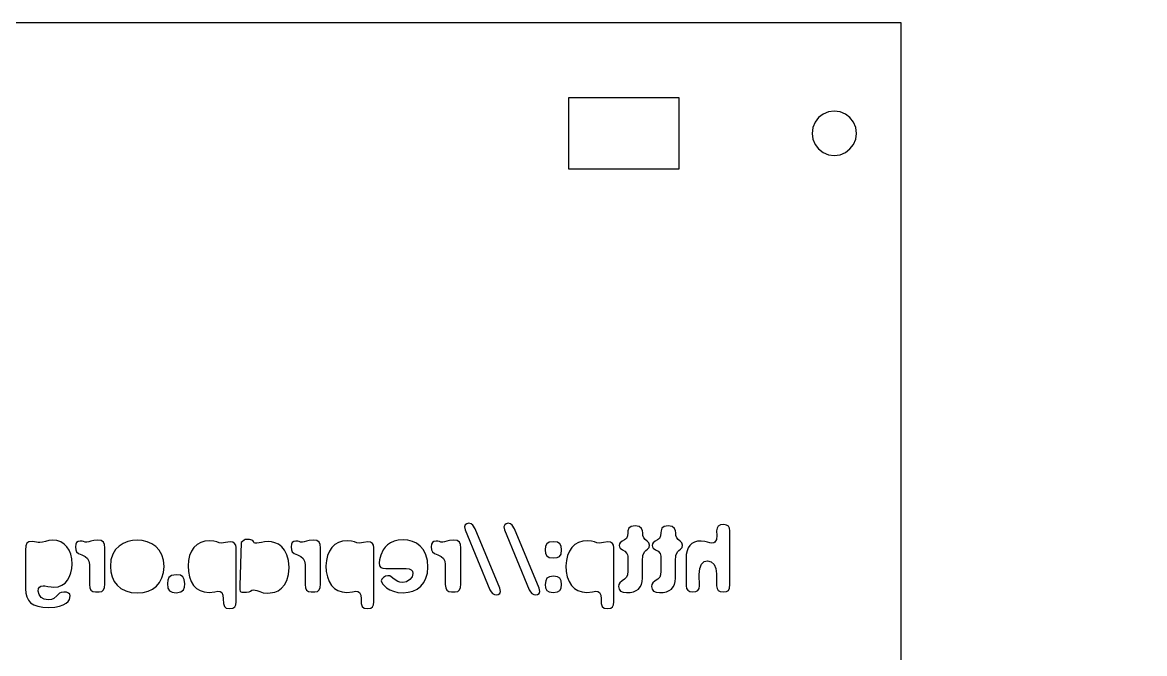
# Model space of a CAD drawing. Header units: metres. Extents: x -273 to -75, y -1504 to -1164.
# Drawn here: x -176.2 to -74.9, y -1220.5 to -1163.6 of the extents above; entities that cross this region are included whole.
import ezdxf

# ---------------------------------------------------------------- set-up
doc = ezdxf.new("R2010")
doc.units = ezdxf.units.M

msp = doc.modelspace()

# ---------------------------------------------------------------- linework, layer by layer
at = {"layer": 'GROUP0'}
for p, q in [((-136.2, -1208.91, 0), (-136.27, -1209.09, 0)), ((-136.27, -1209.09, 0), (-136.22, -1209.36, 0)), ((-136.06, -1208.81, 0), (-136.2, -1208.91, 0)), ((-135.89, -1208.77, 0), (-136.06, -1208.81, 0)), ((-135.68, -1208.81, 0), (-135.89, -1208.77, 0)), ((-135.52, -1208.93, 0), (-135.68, -1208.81, 0)), ((-135.31, -1209.28, 0), (-135.52, -1208.93, 0)), ((-132.64, -1208.91, 0), (-132.71, -1209.09, 0)), ((-132.71, -1209.09, 0), (-132.66, -1209.36, 0)), ((-132.5, -1208.81, 0), (-132.64, -1208.91, 0)), ((-132.33, -1208.77, 0), (-132.5, -1208.81, 0)), ((-132.12, -1208.81, 0), (-132.33, -1208.77, 0)), ((-131.96, -1208.93, 0), (-132.12, -1208.81, 0)), ((-131.75, -1209.28, 0), (-131.96, -1208.93, 0)), ((-121.24, -1209.05, 0), (-121.44, -1209.22, 0)), ((-120.87, -1208.99, 0), (-121.24, -1209.05, 0)), ((-120.5, -1209.06, 0), (-120.87, -1208.99, 0)), ((-120.29, -1209.23, 0), (-120.5, -1209.06, 0)), ((-118.26, -1209.05, 0), (-118.46, -1209.22, 0)), ((-117.89, -1208.99, 0), (-118.26, -1209.05, 0)), ((-117.52, -1209.06, 0), (-117.89, -1208.99, 0)), ((-117.31, -1209.23, 0), (-117.52, -1209.06, 0)), ((-113.37, -1209.03, 0), (-113.48, -1209.2, 0)), ((-113.17, -1208.92, 0), (-113.37, -1209.03, 0)), ((-112.88, -1208.89, 0), (-113.17, -1208.92, 0)), ((-112.64, -1208.93, 0), (-112.88, -1208.89, 0)), ((-112.46, -1209.03, 0), (-112.64, -1208.93, 0)), ((-112.35, -1209.21, 0), (-112.46, -1209.03, 0)), ((-136.22, -1209.36, 0), (-133.99, -1214.76, 0)), ((-133.09, -1214.63, 0), (-135.31, -1209.28, 0)), ((-132.66, -1209.36, 0), (-130.43, -1214.76, 0)), ((-129.53, -1214.63, 0), (-131.75, -1209.28, 0)), ((-121.66, -1210.13, 0), (-121.83, -1210.26, 0)), ((-121.57, -1209.9, 0), (-121.66, -1210.13, 0)), ((-121.54, -1209.64, 0), (-121.57, -1209.9, 0)), ((-121.52, -1209.44, 0), (-121.54, -1209.64, 0)), ((-121.44, -1209.22, 0), (-121.52, -1209.44, 0)), ((-120.2, -1209.44, 0), (-120.29, -1209.23, 0)), ((-120.19, -1209.62, 0), (-120.2, -1209.44, 0)), ((-120.18, -1209.86, 0), (-120.19, -1209.62, 0)), ((-120.1, -1210.09, 0), (-120.18, -1209.86, 0)), ((-119.98, -1210.23, 0), (-120.1, -1210.09, 0)), ((-118.68, -1210.13, 0), (-118.85, -1210.26, 0)), ((-118.59, -1209.9, 0), (-118.68, -1210.13, 0)), ((-118.56, -1209.64, 0), (-118.59, -1209.9, 0)), ((-118.54, -1209.44, 0), (-118.56, -1209.64, 0)), ((-118.46, -1209.22, 0), (-118.54, -1209.44, 0)), ((-117.22, -1209.44, 0), (-117.31, -1209.23, 0)), ((-117.21, -1209.62, 0), (-117.22, -1209.44, 0)), ((-117.2, -1209.86, 0), (-117.21, -1209.62, 0)), ((-117.12, -1210.09, 0), (-117.2, -1209.86, 0)), ((-117, -1210.23, 0), (-117.12, -1210.09, 0)), ((-113.51, -1209.86, 0), (-113.54, -1210.22, 0)), ((-113.48, -1209.2, 0), (-113.52, -1209.45, 0)), ((-113.52, -1209.45, 0), (-113.51, -1209.86, 0)), ((-112.32, -1209.45, 0), (-112.35, -1209.21, 0)), ((-112.32, -1214.29, 0), (-112.32, -1209.45, 0)), ((-175.85, -1210.81, 0), (-175.88, -1211.2, 0)), ((-175.76, -1210.57, 0), (-175.85, -1210.81, 0)), ((-175.59, -1210.45, 0), (-175.76, -1210.57, 0)), ((-175.3, -1210.41, 0), (-175.59, -1210.45, 0)), ((-175.07, -1210.43, 0), (-175.3, -1210.41, 0)), ((-174.91, -1210.46, 0), (-175.07, -1210.43, 0)), ((-174.76, -1210.49, 0), (-174.91, -1210.46, 0)), ((-174.59, -1210.5, 0), (-174.76, -1210.49, 0)), ((-174.37, -1210.47, 0), (-174.59, -1210.5, 0)), ((-174.1, -1210.4, 0), (-174.37, -1210.47, 0)), ((-173.79, -1210.32, 0), (-174.1, -1210.4, 0)), ((-173.47, -1210.29, 0), (-173.79, -1210.32, 0)), ((-173.06, -1210.33, 0), (-173.47, -1210.29, 0)), ((-172.71, -1210.45, 0), (-173.06, -1210.33, 0)), ((-172.4, -1210.64, 0), (-172.71, -1210.45, 0)), ((-172.15, -1210.89, 0), (-172.4, -1210.64, 0)), ((-171.96, -1211.2, 0), (-172.15, -1210.89, 0)), ((-171.36, -1210.65, 0), (-171.39, -1210.88, 0)), ((-171.39, -1210.88, 0), (-171.36, -1211.15, 0)), ((-171.28, -1210.5, 0), (-171.36, -1210.65, 0)), ((-171.14, -1210.4, 0), (-171.28, -1210.5, 0)), ((-170.95, -1210.37, 0), (-171.14, -1210.4, 0)), ((-170.78, -1210.39, 0), (-170.95, -1210.37, 0)), ((-170.65, -1210.42, 0), (-170.78, -1210.39, 0)), ((-170.52, -1210.46, 0), (-170.65, -1210.42, 0)), ((-170.35, -1210.47, 0), (-170.52, -1210.46, 0)), ((-170.19, -1210.44, 0), (-170.35, -1210.47, 0)), ((-170, -1210.38, 0), (-170.19, -1210.44, 0)), ((-169.74, -1210.31, 0), (-170, -1210.38, 0)), ((-169.38, -1210.28, 0), (-169.74, -1210.31, 0)), ((-169.05, -1210.32, 0), (-169.38, -1210.28, 0)), ((-168.85, -1210.46, 0), (-169.05, -1210.32, 0)), ((-168.75, -1210.67, 0), (-168.85, -1210.46, 0)), ((-168.72, -1210.97, 0), (-168.75, -1210.67, 0)), ((-168.72, -1214.26, 0), (-168.72, -1210.97, 0)), ((-167.76, -1211.14, 0), (-168.01, -1211.55, 0)), ((-167.44, -1210.82, 0), (-167.76, -1211.14, 0)), ((-167.07, -1210.58, 0), (-167.44, -1210.82, 0)), ((-166.66, -1210.42, 0), (-167.07, -1210.58, 0)), ((-166.23, -1210.33, 0), (-166.66, -1210.42, 0)), ((-165.8, -1210.3, 0), (-166.23, -1210.33, 0)), ((-165.35, -1210.33, 0), (-165.8, -1210.3, 0)), ((-164.91, -1210.44, 0), (-165.35, -1210.33, 0)), ((-164.5, -1210.62, 0), (-164.91, -1210.44, 0)), ((-164.14, -1210.87, 0), (-164.5, -1210.62, 0)), ((-163.83, -1211.2, 0), (-164.14, -1210.87, 0)), ((-160.69, -1210.95, 0), (-160.91, -1211.28, 0)), ((-160.41, -1210.69, 0), (-160.69, -1210.95, 0)), ((-160.08, -1210.5, 0), (-160.41, -1210.69, 0)), ((-159.71, -1210.38, 0), (-160.08, -1210.5, 0)), ((-159.3, -1210.34, 0), (-159.71, -1210.38, 0)), ((-158.9, -1210.38, 0), (-159.3, -1210.34, 0)), ((-158.64, -1210.45, 0), (-158.9, -1210.38, 0)), ((-158.42, -1210.52, 0), (-158.64, -1210.45, 0)), ((-158.19, -1210.55, 0), (-158.42, -1210.52, 0)), ((-157.84, -1210.5, 0), (-158.19, -1210.55, 0)), ((-157.43, -1210.45, 0), (-157.84, -1210.5, 0)), ((-157.19, -1210.48, 0), (-157.43, -1210.45, 0)), ((-157.02, -1210.58, 0), (-157.19, -1210.48, 0)), ((-156.92, -1210.73, 0), (-157.02, -1210.58, 0)), ((-156.89, -1210.96, 0), (-156.92, -1210.73, 0)), ((-156.89, -1215.85, 0), (-156.89, -1210.96, 0)), ((-156.44, -1210.5, 0), (-156.54, -1214.41, 0)), ((-156.31, -1210.4, 0), (-156.44, -1210.5, 0)), ((-156.16, -1210.29, 0), (-156.31, -1210.4, 0)), ((-156.06, -1210.23, 0), (-156.16, -1210.29, 0)), ((-155.69, -1210.23, 0), (-156.06, -1210.23, 0)), ((-155.55, -1210.26, 0), (-155.69, -1210.23, 0)), ((-155.39, -1210.33, 0), (-155.55, -1210.26, 0)), ((-155.32, -1210.4, 0), (-155.39, -1210.33, 0)), ((-155.25, -1210.53, 0), (-155.32, -1210.4, 0)), ((-155.17, -1210.55, 0), (-155.25, -1210.53, 0)), ((-155.01, -1210.56, 0), (-155.17, -1210.55, 0)), ((-154.79, -1210.54, 0), (-155.01, -1210.56, 0)), ((-154.58, -1210.49, 0), (-154.79, -1210.54, 0)), ((-154.33, -1210.44, 0), (-154.58, -1210.49, 0)), ((-153.99, -1210.42, 0), (-154.33, -1210.44, 0)), ((-153.7, -1210.44, 0), (-153.99, -1210.42, 0)), ((-153.38, -1210.52, 0), (-153.7, -1210.44, 0)), ((-153.06, -1210.66, 0), (-153.38, -1210.52, 0)), ((-152.77, -1210.89, 0), (-153.06, -1210.66, 0)), ((-152.51, -1211.2, 0), (-152.77, -1210.89, 0)), ((-151.9, -1210.65, 0), (-151.93, -1210.88, 0)), ((-151.93, -1210.88, 0), (-151.9, -1211.15, 0)), ((-151.82, -1210.5, 0), (-151.9, -1210.65, 0)), ((-151.68, -1210.4, 0), (-151.82, -1210.5, 0)), ((-151.49, -1210.37, 0), (-151.68, -1210.4, 0)), ((-151.32, -1210.39, 0), (-151.49, -1210.37, 0)), ((-151.19, -1210.42, 0), (-151.32, -1210.39, 0)), ((-151.06, -1210.46, 0), (-151.19, -1210.42, 0)), ((-150.89, -1210.47, 0), (-151.06, -1210.46, 0)), ((-150.73, -1210.44, 0), (-150.89, -1210.47, 0)), ((-150.54, -1210.38, 0), (-150.73, -1210.44, 0)), ((-150.28, -1210.31, 0), (-150.54, -1210.38, 0)), ((-149.92, -1210.28, 0), (-150.28, -1210.31, 0)), ((-149.59, -1210.32, 0), (-149.92, -1210.28, 0)), ((-149.39, -1210.46, 0), (-149.59, -1210.32, 0)), ((-149.29, -1210.67, 0), (-149.39, -1210.46, 0)), ((-149.26, -1210.97, 0), (-149.29, -1210.67, 0)), ((-149.26, -1214.26, 0), (-149.26, -1210.97, 0)), ((-148.25, -1210.95, 0), (-148.47, -1211.28, 0)), ((-147.97, -1210.69, 0), (-148.25, -1210.95, 0)), ((-147.65, -1210.5, 0), (-147.97, -1210.69, 0)), ((-147.27, -1210.38, 0), (-147.65, -1210.5, 0)), ((-146.86, -1210.34, 0), (-147.27, -1210.38, 0)), ((-146.47, -1210.38, 0), (-146.86, -1210.34, 0)), ((-146.2, -1210.45, 0), (-146.47, -1210.38, 0)), ((-145.98, -1210.52, 0), (-146.2, -1210.45, 0)), ((-145.75, -1210.55, 0), (-145.98, -1210.52, 0)), ((-145.4, -1210.5, 0), (-145.75, -1210.55, 0)), ((-144.99, -1210.45, 0), (-145.4, -1210.5, 0)), ((-144.76, -1210.48, 0), (-144.99, -1210.45, 0)), ((-144.59, -1210.58, 0), (-144.76, -1210.48, 0)), ((-144.48, -1210.73, 0), (-144.59, -1210.58, 0)), ((-144.45, -1210.96, 0), (-144.48, -1210.73, 0)), ((-144.45, -1215.85, 0), (-144.45, -1210.96, 0)), ((-143.44, -1210.93, 0), (-143.61, -1211.17, 0)), ((-143.22, -1210.72, 0), (-143.44, -1210.93, 0)), ((-142.95, -1210.53, 0), (-143.22, -1210.72, 0)), ((-142.63, -1210.39, 0), (-142.95, -1210.53, 0)), ((-142.26, -1210.29, 0), (-142.63, -1210.39, 0)), ((-141.81, -1210.26, 0), (-142.26, -1210.29, 0)), ((-141.38, -1210.29, 0), (-141.81, -1210.26, 0)), ((-140.98, -1210.4, 0), (-141.38, -1210.29, 0)), ((-140.6, -1210.57, 0), (-140.98, -1210.4, 0)), ((-140.26, -1210.83, 0), (-140.6, -1210.57, 0)), ((-139.98, -1211.17, 0), (-140.26, -1210.83, 0)), ((-139.25, -1210.65, 0), (-139.27, -1210.88, 0)), ((-139.27, -1210.88, 0), (-139.24, -1211.15, 0)), ((-139.16, -1210.5, 0), (-139.25, -1210.65, 0)), ((-139.03, -1210.4, 0), (-139.16, -1210.5, 0)), ((-138.83, -1210.37, 0), (-139.03, -1210.4, 0)), ((-138.67, -1210.39, 0), (-138.83, -1210.37, 0)), ((-138.53, -1210.42, 0), (-138.67, -1210.39, 0)), ((-138.4, -1210.46, 0), (-138.53, -1210.42, 0)), ((-138.24, -1210.47, 0), (-138.4, -1210.46, 0)), ((-138.07, -1210.44, 0), (-138.24, -1210.47, 0)), ((-137.88, -1210.38, 0), (-138.07, -1210.44, 0)), ((-137.62, -1210.31, 0), (-137.88, -1210.38, 0)), ((-137.27, -1210.28, 0), (-137.62, -1210.31, 0)), ((-136.94, -1210.32, 0), (-137.27, -1210.28, 0)), ((-136.73, -1210.46, 0), (-136.94, -1210.32, 0)), ((-136.63, -1210.67, 0), (-136.73, -1210.46, 0)), ((-136.6, -1210.97, 0), (-136.63, -1210.67, 0)), ((-136.6, -1214.26, 0), (-136.6, -1210.97, 0)), ((-128.95, -1210.84, 0), (-128.98, -1211.17, 0)), ((-128.84, -1210.61, 0), (-128.95, -1210.84, 0)), ((-128.63, -1210.47, 0), (-128.84, -1210.61, 0)), ((-128.26, -1210.43, 0), (-128.63, -1210.47, 0)), ((-127.89, -1210.47, 0), (-128.26, -1210.43, 0)), ((-127.67, -1210.61, 0), (-127.89, -1210.47, 0)), ((-127.56, -1210.84, 0), (-127.67, -1210.61, 0)), ((-127.52, -1211.17, 0), (-127.56, -1210.84, 0)), ((-126.59, -1210.95, 0), (-126.81, -1211.28, 0)), ((-126.32, -1210.69, 0), (-126.59, -1210.95, 0)), ((-125.99, -1210.5, 0), (-126.32, -1210.69, 0)), ((-125.61, -1210.38, 0), (-125.99, -1210.5, 0)), ((-125.2, -1210.34, 0), (-125.61, -1210.38, 0)), ((-124.81, -1210.38, 0), (-125.2, -1210.34, 0)), ((-124.54, -1210.45, 0), (-124.81, -1210.38, 0)), ((-124.32, -1210.52, 0), (-124.54, -1210.45, 0)), ((-124.09, -1210.55, 0), (-124.32, -1210.52, 0)), ((-123.74, -1210.5, 0), (-124.09, -1210.55, 0)), ((-123.33, -1210.45, 0), (-123.74, -1210.5, 0)), ((-123.1, -1210.48, 0), (-123.33, -1210.45, 0)), ((-122.93, -1210.58, 0), (-123.1, -1210.48, 0)), ((-122.82, -1210.73, 0), (-122.93, -1210.58, 0)), ((-122.79, -1210.96, 0), (-122.82, -1210.73, 0)), ((-122.79, -1215.85, 0), (-122.79, -1210.96, 0)), ((-122.29, -1210.62, 0), (-122.31, -1210.76, 0)), ((-122.31, -1210.76, 0), (-122.29, -1210.9, 0)), ((-122.23, -1210.52, 0), (-122.29, -1210.62, 0)), ((-122.29, -1210.9, 0), (-122.23, -1211.01, 0)), ((-122.04, -1210.37, 0), (-122.23, -1210.52, 0)), ((-122.23, -1211.01, 0), (-122.02, -1211.15, 0)), ((-121.83, -1210.26, 0), (-122.04, -1210.37, 0)), ((-119.8, -1210.38, 0), (-119.98, -1210.23, 0)), ((-119.9, -1211.22, 0), (-119.75, -1211.09, 0)), ((-119.64, -1210.54, 0), (-119.8, -1210.38, 0)), ((-119.75, -1211.09, 0), (-119.62, -1210.94, 0)), ((-119.57, -1210.75, 0), (-119.64, -1210.54, 0)), ((-119.62, -1210.94, 0), (-119.57, -1210.75, 0)), ((-119.31, -1210.62, 0), (-119.33, -1210.76, 0)), ((-119.33, -1210.76, 0), (-119.31, -1210.9, 0)), ((-119.25, -1210.52, 0), (-119.31, -1210.62, 0)), ((-119.31, -1210.9, 0), (-119.25, -1211.01, 0)), ((-119.06, -1210.37, 0), (-119.25, -1210.52, 0)), ((-119.25, -1211.01, 0), (-119.04, -1211.15, 0)), ((-118.85, -1210.26, 0), (-119.06, -1210.37, 0)), ((-116.82, -1210.38, 0), (-117, -1210.23, 0)), ((-116.92, -1211.22, 0), (-116.77, -1211.09, 0)), ((-116.66, -1210.54, 0), (-116.82, -1210.38, 0)), ((-116.77, -1211.09, 0), (-116.64, -1210.94, 0)), ((-116.59, -1210.75, 0), (-116.66, -1210.54, 0)), ((-116.64, -1210.94, 0), (-116.59, -1210.75, 0)), ((-116.09, -1210.99, 0), (-116.19, -1211.26, 0)), ((-115.94, -1210.76, 0), (-116.09, -1210.99, 0)), ((-115.75, -1210.59, 0), (-115.94, -1210.76, 0)), ((-115.52, -1210.47, 0), (-115.75, -1210.59, 0)), ((-115.24, -1210.39, 0), (-115.52, -1210.47, 0)), ((-114.92, -1210.37, 0), (-115.24, -1210.39, 0)), ((-114.58, -1210.4, 0), (-114.92, -1210.37, 0)), ((-114.33, -1210.46, 0), (-114.58, -1210.4, 0)), ((-114.14, -1210.53, 0), (-114.33, -1210.46, 0)), ((-113.94, -1210.56, 0), (-114.14, -1210.53, 0)), ((-113.78, -1210.54, 0), (-113.94, -1210.56, 0)), ((-113.67, -1210.47, 0), (-113.78, -1210.54, 0)), ((-113.54, -1210.22, 0), (-113.67, -1210.47, 0)), ((-175.88, -1211.2, 0), (-175.88, -1214.69, 0)), ((-171.81, -1211.56, 0), (-171.96, -1211.2, 0)), ((-171.72, -1211.98, 0), (-171.81, -1211.56, 0)), ((-171.69, -1212.44, 0), (-171.72, -1211.98, 0)), ((-171.36, -1211.15, 0), (-171.28, -1211.35, 0)), ((-171.28, -1211.35, 0), (-171.1, -1211.5, 0)), ((-171.1, -1211.5, 0), (-170.81, -1211.62, 0)), ((-170.81, -1211.62, 0), (-170.51, -1211.75, 0)), ((-170.51, -1211.75, 0), (-170.3, -1211.95, 0)), ((-170.3, -1211.95, 0), (-170.17, -1212.19, 0)), ((-168.18, -1212.05, 0), (-168.23, -1212.65, 0)), ((-168.01, -1211.55, 0), (-168.18, -1212.05, 0)), ((-163.6, -1211.61, 0), (-163.83, -1211.2, 0)), ((-163.44, -1212.1, 0), (-163.6, -1211.61, 0)), ((-163.39, -1212.67, 0), (-163.44, -1212.1, 0)), ((-161.18, -1212.11, 0), (-161.21, -1212.59, 0)), ((-161.08, -1211.67, 0), (-161.18, -1212.11, 0)), ((-160.91, -1211.28, 0), (-161.08, -1211.67, 0)), ((-152.3, -1211.6, 0), (-152.51, -1211.2, 0)), ((-152.16, -1212.12, 0), (-152.3, -1211.6, 0)), ((-152.11, -1212.76, 0), (-152.16, -1212.12, 0)), ((-151.9, -1211.15, 0), (-151.82, -1211.35, 0)), ((-151.82, -1211.35, 0), (-151.64, -1211.5, 0)), ((-151.64, -1211.5, 0), (-151.35, -1211.62, 0)), ((-151.35, -1211.62, 0), (-151.05, -1211.75, 0)), ((-151.05, -1211.75, 0), (-150.84, -1211.95, 0)), ((-150.84, -1211.95, 0), (-150.71, -1212.19, 0)), ((-148.74, -1212.11, 0), (-148.78, -1212.59, 0)), ((-148.64, -1211.67, 0), (-148.74, -1212.11, 0)), ((-148.47, -1211.28, 0), (-148.64, -1211.67, 0)), ((-143.94, -1212.06, 0), (-143.97, -1212.34, 0)), ((-143.83, -1211.64, 0), (-143.94, -1212.06, 0)), ((-143.61, -1211.17, 0), (-143.83, -1211.64, 0)), ((-139.76, -1211.6, 0), (-139.98, -1211.17, 0)), ((-139.62, -1212.12, 0), (-139.76, -1211.6, 0)), ((-139.57, -1212.74, 0), (-139.62, -1212.12, 0)), ((-139.24, -1211.15, 0), (-139.16, -1211.35, 0)), ((-139.16, -1211.35, 0), (-138.99, -1211.5, 0)), ((-138.99, -1211.5, 0), (-138.69, -1211.62, 0)), ((-138.69, -1211.62, 0), (-138.39, -1211.75, 0)), ((-138.39, -1211.75, 0), (-138.18, -1211.95, 0)), ((-138.18, -1211.95, 0), (-138.05, -1212.19, 0)), ((-128.98, -1211.17, 0), (-128.95, -1211.48, 0)), ((-128.95, -1211.48, 0), (-128.84, -1211.71, 0)), ((-128.84, -1211.71, 0), (-128.63, -1211.84, 0)), ((-128.63, -1211.84, 0), (-128.26, -1211.89, 0)), ((-128.26, -1211.89, 0), (-127.92, -1211.85, 0)), ((-127.92, -1211.85, 0), (-127.69, -1211.75, 0)), ((-127.69, -1211.75, 0), (-127.56, -1211.54, 0)), ((-127.56, -1211.54, 0), (-127.52, -1211.17, 0)), ((-127.08, -1212.11, 0), (-127.12, -1212.59, 0)), ((-126.98, -1211.67, 0), (-127.08, -1212.11, 0)), ((-126.81, -1211.28, 0), (-126.98, -1211.67, 0)), ((-122.02, -1211.15, 0), (-121.79, -1211.28, 0)), ((-121.79, -1211.28, 0), (-121.61, -1211.48, 0)), ((-121.61, -1211.48, 0), (-121.56, -1211.62, 0)), ((-121.56, -1211.62, 0), (-121.54, -1211.74, 0)), ((-121.54, -1211.74, 0), (-121.54, -1211.89, 0)), ((-121.54, -1211.89, 0), (-121.54, -1212.08, 0)), ((-121.54, -1212.08, 0), (-121.54, -1213.1, 0)), ((-120.2, -1212.14, 0), (-120.17, -1211.67, 0)), ((-120.2, -1213.72, 0), (-120.2, -1212.14, 0)), ((-120.17, -1211.67, 0), (-120.03, -1211.34, 0)), ((-120.03, -1211.34, 0), (-119.9, -1211.22, 0)), ((-119.04, -1211.15, 0), (-118.81, -1211.28, 0)), ((-118.81, -1211.28, 0), (-118.63, -1211.48, 0)), ((-118.63, -1211.48, 0), (-118.58, -1211.62, 0)), ((-118.58, -1211.62, 0), (-118.56, -1211.74, 0)), ((-118.56, -1211.74, 0), (-118.56, -1211.89, 0)), ((-118.56, -1211.89, 0), (-118.56, -1212.08, 0)), ((-118.56, -1212.08, 0), (-118.56, -1213.1, 0)), ((-117.22, -1212.14, 0), (-117.19, -1211.67, 0)), ((-117.22, -1213.72, 0), (-117.22, -1212.14, 0)), ((-117.19, -1211.67, 0), (-117.05, -1211.34, 0)), ((-117.05, -1211.34, 0), (-116.92, -1211.22, 0)), ((-116.26, -1211.58, 0), (-116.28, -1211.95, 0)), ((-116.28, -1211.95, 0), (-116.28, -1214.4, 0)), ((-116.19, -1211.26, 0), (-116.26, -1211.58, 0)), ((-114.64, -1212.22, 0), (-114.34, -1212.14, 0)), ((-114.34, -1212.14, 0), (-114.01, -1212.23, 0)), ((-171.79, -1213.23, 0), (-171.72, -1212.84, 0)), ((-171.72, -1212.84, 0), (-171.69, -1212.44, 0)), ((-170.17, -1212.19, 0), (-170.12, -1212.48, 0)), ((-170.12, -1212.48, 0), (-170.12, -1214.29, 0)), ((-168.23, -1212.65, 0), (-168.19, -1213.15, 0)), ((-168.19, -1213.15, 0), (-168.08, -1213.6, 0)), ((-163.44, -1213.22, 0), (-163.39, -1212.67, 0)), ((-161.21, -1212.59, 0), (-161.18, -1213.13, 0)), ((-161.18, -1213.13, 0), (-161.09, -1213.61, 0)), ((-152.16, -1213.4, 0), (-152.11, -1212.76, 0)), ((-150.71, -1212.19, 0), (-150.66, -1212.48, 0)), ((-150.66, -1212.48, 0), (-150.66, -1214.29, 0)), ((-148.78, -1212.59, 0), (-148.75, -1213.13, 0)), ((-148.75, -1213.13, 0), (-148.65, -1213.61, 0)), ((-143.97, -1212.34, 0), (-143.94, -1212.59, 0)), ((-143.94, -1212.59, 0), (-143.83, -1212.75, 0)), ((-143.83, -1212.75, 0), (-143.65, -1212.82, 0)), ((-143.65, -1212.82, 0), (-143.37, -1212.85, 0)), ((-143.37, -1212.85, 0), (-142.97, -1212.85, 0)), ((-142.97, -1212.85, 0), (-141.54, -1212.85, 0)), ((-141.54, -1212.85, 0), (-141.27, -1212.88, 0)), ((-141.27, -1212.88, 0), (-141.08, -1212.96, 0)), ((-141.08, -1212.96, 0), (-140.97, -1213.1, 0)), ((-140.97, -1213.1, 0), (-140.93, -1213.3, 0)), ((-139.62, -1213.27, 0), (-139.57, -1212.74, 0)), ((-138.05, -1212.19, 0), (-138.01, -1212.48, 0)), ((-138.01, -1212.48, 0), (-138.01, -1214.29, 0)), ((-127.12, -1212.59, 0), (-127.09, -1213.13, 0)), ((-127.09, -1213.13, 0), (-127, -1213.61, 0)), ((-121.54, -1213.1, 0), (-121.57, -1213.43, 0)), ((-118.56, -1213.1, 0), (-118.59, -1213.43, 0)), ((-115.1, -1213.38, 0), (-115.05, -1212.84, 0)), ((-115.05, -1212.84, 0), (-114.88, -1212.46, 0)), ((-114.88, -1212.46, 0), (-114.64, -1212.22, 0)), ((-114.01, -1212.23, 0), (-113.75, -1212.47, 0)), ((-113.75, -1212.47, 0), (-113.59, -1212.85, 0)), ((-113.59, -1212.85, 0), (-113.53, -1213.32, 0)), ((-172.6, -1214.36, 0), (-172.32, -1214.16, 0)), ((-172.32, -1214.16, 0), (-172.09, -1213.9, 0)), ((-172.09, -1213.9, 0), (-171.91, -1213.58, 0)), ((-171.91, -1213.58, 0), (-171.79, -1213.23, 0)), ((-168.08, -1213.6, 0), (-167.89, -1214.01, 0)), ((-167.89, -1214.01, 0), (-167.62, -1214.36, 0)), ((-164.08, -1214.44, 0), (-163.8, -1214.1, 0)), ((-163.8, -1214.1, 0), (-163.58, -1213.7, 0)), ((-163.58, -1213.7, 0), (-163.44, -1213.22, 0)), ((-163.06, -1213.9, 0), (-163.08, -1214.2, 0)), ((-162.96, -1213.65, 0), (-163.06, -1213.9, 0)), ((-162.72, -1213.47, 0), (-162.96, -1213.65, 0)), ((-162.29, -1213.41, 0), (-162.72, -1213.47, 0)), ((-161.91, -1213.46, 0), (-162.29, -1213.41, 0)), ((-161.68, -1213.6, 0), (-161.91, -1213.46, 0)), ((-161.56, -1213.85, 0), (-161.68, -1213.6, 0)), ((-161.52, -1214.24, 0), (-161.56, -1213.85, 0)), ((-161.09, -1213.61, 0), (-160.94, -1214.02, 0)), ((-160.94, -1214.02, 0), (-160.73, -1214.37, 0)), ((-152.52, -1214.32, 0), (-152.3, -1213.92, 0)), ((-152.3, -1213.92, 0), (-152.16, -1213.4, 0)), ((-148.65, -1213.61, 0), (-148.5, -1214.02, 0)), ((-148.5, -1214.02, 0), (-148.29, -1214.37, 0)), ((-143.72, -1213.8, 0), (-143.78, -1213.95, 0)), ((-143.78, -1213.95, 0), (-143.66, -1214.24, 0)), ((-143.58, -1213.65, 0), (-143.72, -1213.8, 0)), ((-143.39, -1213.54, 0), (-143.58, -1213.65, 0)), ((-143.18, -1213.5, 0), (-143.39, -1213.54, 0)), ((-143.02, -1213.52, 0), (-143.18, -1213.5, 0)), ((-142.88, -1213.59, 0), (-143.02, -1213.52, 0)), ((-142.62, -1213.81, 0), (-142.88, -1213.59, 0)), ((-142.3, -1214.02, 0), (-142.62, -1213.81, 0)), ((-142.1, -1214.09, 0), (-142.3, -1214.02, 0)), ((-141.84, -1214.11, 0), (-142.1, -1214.09, 0)), ((-141.5, -1214.04, 0), (-141.84, -1214.11, 0)), ((-141.21, -1213.85, 0), (-141.5, -1214.04, 0)), ((-141.01, -1213.59, 0), (-141.21, -1213.85, 0)), ((-140.93, -1213.3, 0), (-141.01, -1213.59, 0)), ((-140.22, -1214.45, 0), (-139.95, -1214.12, 0)), ((-139.95, -1214.12, 0), (-139.75, -1213.73, 0)), ((-139.75, -1213.73, 0), (-139.62, -1213.27, 0)), ((-128.94, -1213.96, 0), (-128.98, -1214.28, 0)), ((-128.83, -1213.73, 0), (-128.94, -1213.96, 0)), ((-128.61, -1213.59, 0), (-128.83, -1213.73, 0)), ((-128.24, -1213.54, 0), (-128.61, -1213.59, 0)), ((-127.88, -1213.59, 0), (-128.24, -1213.54, 0)), ((-127.66, -1213.73, 0), (-127.88, -1213.59, 0)), ((-127.55, -1213.96, 0), (-127.66, -1213.73, 0)), ((-127.52, -1214.28, 0), (-127.55, -1213.96, 0)), ((-127, -1213.61, 0), (-126.84, -1214.02, 0)), ((-126.84, -1214.02, 0), (-126.63, -1214.37, 0)), ((-122.27, -1214.15, 0), (-122.34, -1214.28, 0)), ((-122.06, -1213.96, 0), (-122.27, -1214.15, 0)), ((-121.82, -1213.81, 0), (-122.06, -1213.96, 0)), ((-121.65, -1213.63, 0), (-121.82, -1213.81, 0)), ((-121.57, -1213.43, 0), (-121.65, -1213.63, 0)), ((-120.3, -1214.29, 0), (-120.23, -1214.02, 0)), ((-120.23, -1214.02, 0), (-120.2, -1213.72, 0)), ((-119.29, -1214.15, 0), (-119.36, -1214.28, 0)), ((-119.08, -1213.96, 0), (-119.29, -1214.15, 0)), ((-118.84, -1213.81, 0), (-119.08, -1213.96, 0)), ((-118.66, -1213.63, 0), (-118.84, -1213.81, 0)), ((-118.59, -1213.43, 0), (-118.66, -1213.63, 0)), ((-117.31, -1214.29, 0), (-117.25, -1214.02, 0)), ((-117.25, -1214.02, 0), (-117.22, -1213.72, 0)), ((-115.08, -1214.4, 0), (-115.1, -1213.38, 0)), ((-113.53, -1213.32, 0), (-113.52, -1214.4, 0)), ((-175.88, -1214.69, 0), (-175.85, -1215.08, 0)), ((-175.85, -1215.08, 0), (-175.77, -1215.41, 0)), ((-174.74, -1214.88, 0), (-174.71, -1214.66, 0)), ((-174.67, -1215.19, 0), (-174.74, -1214.88, 0)), ((-174.71, -1214.66, 0), (-174.64, -1214.52, 0)), ((-174.49, -1215.45, 0), (-174.67, -1215.19, 0)), ((-174.64, -1214.52, 0), (-174.51, -1214.43, 0)), ((-174.51, -1214.43, 0), (-174.31, -1214.41, 0)), ((-174.31, -1214.41, 0), (-174.15, -1214.42, 0)), ((-174.15, -1214.42, 0), (-173.89, -1214.47, 0)), ((-173.89, -1214.47, 0), (-173.59, -1214.51, 0)), ((-173.59, -1214.51, 0), (-173.33, -1214.53, 0)), ((-173.33, -1214.53, 0), (-172.93, -1214.49, 0)), ((-172.83, -1215.08, 0), (-173.07, -1215.32, 0)), ((-172.93, -1214.49, 0), (-172.6, -1214.36, 0)), ((-172.67, -1215, 0), (-172.83, -1215.08, 0)), ((-172.43, -1214.97, 0), (-172.67, -1215, 0)), ((-172.18, -1214.99, 0), (-172.43, -1214.97, 0)), ((-172, -1215.06, 0), (-172.18, -1214.99, 0)), ((-171.89, -1215.17, 0), (-172, -1215.06, 0)), ((-171.85, -1215.32, 0), (-171.89, -1215.17, 0)), ((-170.12, -1214.29, 0), (-170.09, -1214.58, 0)), ((-170.09, -1214.58, 0), (-169.99, -1214.79, 0)), ((-169.99, -1214.79, 0), (-169.82, -1214.92, 0)), ((-169.82, -1214.92, 0), (-169.58, -1214.96, 0)), ((-169.58, -1214.96, 0), (-169.23, -1214.96, 0)), ((-169.23, -1214.96, 0), (-169, -1214.92, 0)), ((-169, -1214.92, 0), (-168.84, -1214.78, 0)), ((-168.84, -1214.78, 0), (-168.75, -1214.56, 0)), ((-168.75, -1214.56, 0), (-168.72, -1214.26, 0)), ((-167.62, -1214.36, 0), (-167.28, -1214.64, 0)), ((-167.28, -1214.64, 0), (-166.85, -1214.86, 0)), ((-166.85, -1214.86, 0), (-166.35, -1215, 0)), ((-166.35, -1215, 0), (-165.77, -1215.05, 0)), ((-165.77, -1215.05, 0), (-165.28, -1215.01, 0)), ((-165.28, -1215.01, 0), (-164.83, -1214.89, 0)), ((-164.83, -1214.89, 0), (-164.43, -1214.7, 0)), ((-164.43, -1214.7, 0), (-164.08, -1214.44, 0)), ((-163.08, -1214.2, 0), (-163.04, -1214.61, 0)), ((-163.04, -1214.61, 0), (-162.89, -1214.86, 0)), ((-162.89, -1214.86, 0), (-162.65, -1214.99, 0)), ((-162.65, -1214.99, 0), (-162.31, -1215.03, 0)), ((-162.31, -1215.03, 0), (-161.88, -1214.96, 0)), ((-161.88, -1214.96, 0), (-161.64, -1214.78, 0)), ((-161.64, -1214.78, 0), (-161.54, -1214.53, 0)), ((-161.54, -1214.53, 0), (-161.52, -1214.24, 0)), ((-160.73, -1214.37, 0), (-160.46, -1214.65, 0)), ((-160.46, -1214.65, 0), (-160.14, -1214.84, 0)), ((-160.14, -1214.84, 0), (-159.76, -1214.96, 0)), ((-159.76, -1214.96, 0), (-159.33, -1215, 0)), ((-159.33, -1215, 0), (-158.82, -1214.94, 0)), ((-158.82, -1214.94, 0), (-158.52, -1214.88, 0)), ((-158.52, -1214.88, 0), (-158.33, -1214.92, 0)), ((-158.33, -1214.92, 0), (-158.18, -1215.02, 0)), ((-158.18, -1215.02, 0), (-158.08, -1215.24, 0)), ((-156.54, -1214.41, 0), (-156.55, -1214.75, 0)), ((-156.55, -1214.75, 0), (-156.53, -1214.92, 0)), ((-156.53, -1214.92, 0), (-156.36, -1214.97, 0)), ((-156.36, -1214.97, 0), (-155.96, -1214.98, 0)), ((-155.96, -1214.98, 0), (-155.71, -1214.95, 0)), ((-155.71, -1214.95, 0), (-155.58, -1214.88, 0)), ((-155.58, -1214.88, 0), (-155.48, -1214.8, 0)), ((-155.48, -1214.8, 0), (-155.32, -1214.77, 0)), ((-155.32, -1214.77, 0), (-155.02, -1214.82, 0)), ((-155.02, -1214.82, 0), (-154.74, -1214.93, 0)), ((-154.74, -1214.93, 0), (-154.43, -1215.04, 0)), ((-154.43, -1215.04, 0), (-154.01, -1215.08, 0)), ((-154.01, -1215.08, 0), (-153.4, -1214.99, 0)), ((-153.4, -1214.99, 0), (-153.08, -1214.85, 0)), ((-153.08, -1214.85, 0), (-152.78, -1214.63, 0)), ((-152.78, -1214.63, 0), (-152.52, -1214.32, 0)), ((-150.66, -1214.29, 0), (-150.63, -1214.58, 0)), ((-150.63, -1214.58, 0), (-150.53, -1214.79, 0)), ((-150.53, -1214.79, 0), (-150.36, -1214.92, 0)), ((-150.36, -1214.92, 0), (-150.12, -1214.96, 0)), ((-150.12, -1214.96, 0), (-149.77, -1214.96, 0)), ((-149.77, -1214.96, 0), (-149.54, -1214.92, 0)), ((-149.54, -1214.92, 0), (-149.38, -1214.78, 0)), ((-149.38, -1214.78, 0), (-149.29, -1214.56, 0)), ((-149.29, -1214.56, 0), (-149.26, -1214.26, 0)), ((-148.29, -1214.37, 0), (-148.02, -1214.65, 0)), ((-148.02, -1214.65, 0), (-147.7, -1214.84, 0)), ((-147.7, -1214.84, 0), (-147.32, -1214.96, 0)), ((-147.32, -1214.96, 0), (-146.89, -1215, 0)), ((-146.89, -1215, 0), (-146.38, -1214.94, 0)), ((-146.38, -1214.94, 0), (-146.08, -1214.88, 0)), ((-146.08, -1214.88, 0), (-145.89, -1214.92, 0)), ((-145.89, -1214.92, 0), (-145.74, -1215.02, 0)), ((-145.74, -1215.02, 0), (-145.64, -1215.24, 0)), ((-143.66, -1214.24, 0), (-143.3, -1214.6, 0)), ((-143.3, -1214.6, 0), (-143.02, -1214.76, 0)), ((-143.02, -1214.76, 0), (-142.69, -1214.9, 0)), ((-142.69, -1214.9, 0), (-142.29, -1215, 0)), ((-142.29, -1215, 0), (-141.82, -1215.03, 0)), ((-141.82, -1215.03, 0), (-141.36, -1214.99, 0)), ((-141.36, -1214.99, 0), (-140.93, -1214.88, 0)), ((-140.93, -1214.88, 0), (-140.55, -1214.7, 0)), ((-140.55, -1214.7, 0), (-140.22, -1214.45, 0)), ((-138.01, -1214.29, 0), (-137.97, -1214.58, 0)), ((-137.97, -1214.58, 0), (-137.87, -1214.79, 0)), ((-137.87, -1214.79, 0), (-137.7, -1214.92, 0)), ((-137.7, -1214.92, 0), (-137.46, -1214.96, 0)), ((-137.46, -1214.96, 0), (-137.11, -1214.96, 0)), ((-137.11, -1214.96, 0), (-136.89, -1214.92, 0)), ((-136.89, -1214.92, 0), (-136.73, -1214.78, 0)), ((-136.73, -1214.78, 0), (-136.63, -1214.56, 0)), ((-136.63, -1214.56, 0), (-136.6, -1214.26, 0)), ((-133.99, -1214.76, 0), (-133.88, -1214.96, 0)), ((-133.88, -1214.96, 0), (-133.75, -1215.1, 0)), ((-133.75, -1215.1, 0), (-133.58, -1215.18, 0)), ((-133.58, -1215.18, 0), (-133.39, -1215.21, 0)), ((-133.39, -1215.21, 0), (-133.25, -1215.19, 0)), ((-133.25, -1215.19, 0), (-133.1, -1215.09, 0)), ((-133.1, -1215.09, 0), (-133.03, -1214.92, 0)), ((-133.03, -1214.92, 0), (-133.09, -1214.63, 0)), ((-130.43, -1214.76, 0), (-130.32, -1214.96, 0)), ((-130.32, -1214.96, 0), (-130.19, -1215.1, 0)), ((-130.19, -1215.1, 0), (-130.02, -1215.18, 0)), ((-130.02, -1215.18, 0), (-129.83, -1215.21, 0)), ((-129.83, -1215.21, 0), (-129.69, -1215.19, 0)), ((-129.69, -1215.19, 0), (-129.54, -1215.09, 0)), ((-129.54, -1215.09, 0), (-129.47, -1214.92, 0)), ((-129.47, -1214.92, 0), (-129.53, -1214.63, 0)), ((-128.98, -1214.28, 0), (-128.95, -1214.6, 0)), ((-128.95, -1214.6, 0), (-128.84, -1214.82, 0)), ((-128.84, -1214.82, 0), (-128.63, -1214.96, 0)), ((-128.63, -1214.96, 0), (-128.26, -1215, 0)), ((-128.26, -1215, 0), (-127.89, -1214.96, 0)), ((-127.89, -1214.96, 0), (-127.66, -1214.83, 0)), ((-127.66, -1214.83, 0), (-127.56, -1214.61, 0)), ((-127.56, -1214.61, 0), (-127.52, -1214.28, 0)), ((-126.63, -1214.37, 0), (-126.36, -1214.65, 0)), ((-126.36, -1214.65, 0), (-126.04, -1214.84, 0)), ((-126.04, -1214.84, 0), (-125.66, -1214.96, 0)), ((-125.66, -1214.96, 0), (-125.23, -1215, 0)), ((-125.23, -1215, 0), (-124.72, -1214.94, 0)), ((-124.72, -1214.94, 0), (-124.42, -1214.88, 0)), ((-124.42, -1214.88, 0), (-124.23, -1214.92, 0)), ((-124.23, -1214.92, 0), (-124.08, -1215.02, 0)), ((-124.08, -1215.02, 0), (-123.98, -1215.24, 0)), ((-122.34, -1214.28, 0), (-122.37, -1214.46, 0)), ((-122.37, -1214.46, 0), (-122.32, -1214.7, 0)), ((-122.32, -1214.7, 0), (-122.19, -1214.88, 0)), ((-122.19, -1214.88, 0), (-121.97, -1214.99, 0)), ((-121.97, -1214.99, 0), (-121.66, -1215.02, 0)), ((-121.66, -1215.02, 0), (-121.32, -1215, 0)), ((-121.32, -1215, 0), (-121.02, -1214.94, 0)), ((-121.02, -1214.94, 0), (-120.77, -1214.84, 0)), ((-120.77, -1214.84, 0), (-120.57, -1214.7, 0)), ((-120.57, -1214.7, 0), (-120.41, -1214.51, 0)), ((-120.41, -1214.51, 0), (-120.3, -1214.29, 0)), ((-119.36, -1214.28, 0), (-119.39, -1214.46, 0)), ((-119.39, -1214.46, 0), (-119.34, -1214.7, 0)), ((-119.34, -1214.7, 0), (-119.21, -1214.88, 0)), ((-119.21, -1214.88, 0), (-118.99, -1214.99, 0)), ((-118.99, -1214.99, 0), (-118.68, -1215.02, 0)), ((-118.68, -1215.02, 0), (-118.34, -1215, 0)), ((-118.34, -1215, 0), (-118.04, -1214.94, 0)), ((-118.04, -1214.94, 0), (-117.79, -1214.84, 0)), ((-117.79, -1214.84, 0), (-117.59, -1214.7, 0)), ((-117.59, -1214.7, 0), (-117.43, -1214.51, 0)), ((-117.43, -1214.51, 0), (-117.31, -1214.29, 0)), ((-116.28, -1214.4, 0), (-116.24, -1214.64, 0)), ((-116.24, -1214.64, 0), (-116.12, -1214.81, 0)), ((-116.12, -1214.81, 0), (-115.94, -1214.91, 0)), ((-115.94, -1214.91, 0), (-115.7, -1214.96, 0)), ((-115.7, -1214.96, 0), (-115.4, -1214.93, 0)), ((-115.4, -1214.93, 0), (-115.21, -1214.83, 0)), ((-115.21, -1214.83, 0), (-115.11, -1214.64, 0)), ((-115.11, -1214.64, 0), (-115.08, -1214.4, 0)), ((-113.52, -1214.4, 0), (-113.48, -1214.64, 0)), ((-113.48, -1214.64, 0), (-113.37, -1214.83, 0)), ((-113.37, -1214.83, 0), (-113.19, -1214.93, 0)), ((-113.19, -1214.93, 0), (-112.92, -1214.96, 0)), ((-112.92, -1214.96, 0), (-112.64, -1214.92, 0)), ((-112.64, -1214.92, 0), (-112.46, -1214.82, 0)), ((-112.46, -1214.82, 0), (-112.35, -1214.62, 0)), ((-112.35, -1214.62, 0), (-112.32, -1214.29, 0)), ((-175.77, -1215.41, 0), (-175.63, -1215.7, 0)), ((-175.63, -1215.7, 0), (-175.43, -1215.94, 0)), ((-175.43, -1215.94, 0), (-175.14, -1216.12, 0)), ((-175.14, -1216.12, 0), (-174.78, -1216.25, 0)), ((-174.21, -1215.62, 0), (-174.49, -1215.45, 0)), ((-173.86, -1215.67, 0), (-174.21, -1215.62, 0)), ((-173.56, -1215.64, 0), (-173.86, -1215.67, 0)), ((-173.35, -1215.56, 0), (-173.56, -1215.64, 0)), ((-173.07, -1215.32, 0), (-173.35, -1215.56, 0)), ((-172.82, -1216.24, 0), (-172.49, -1216.12, 0)), ((-172.49, -1216.12, 0), (-172.23, -1215.97, 0)), ((-172.23, -1215.97, 0), (-172.05, -1215.81, 0)), ((-172.05, -1215.81, 0), (-171.93, -1215.63, 0)), ((-171.93, -1215.63, 0), (-171.85, -1215.32, 0)), ((-158.08, -1215.24, 0), (-158.05, -1215.58, 0)), ((-158.05, -1215.58, 0), (-158.02, -1216, 0)), ((-158.02, -1216, 0), (-157.94, -1216.26, 0)), ((-157.01, -1216.3, 0), (-156.92, -1216.11, 0)), ((-156.92, -1216.11, 0), (-156.89, -1215.85, 0)), ((-145.64, -1215.24, 0), (-145.61, -1215.58, 0)), ((-145.61, -1215.58, 0), (-145.59, -1216, 0)), ((-145.59, -1216, 0), (-145.5, -1216.26, 0)), ((-144.57, -1216.3, 0), (-144.48, -1216.11, 0)), ((-144.48, -1216.11, 0), (-144.45, -1215.85, 0)), ((-123.98, -1215.24, 0), (-123.95, -1215.58, 0)), ((-123.95, -1215.58, 0), (-123.93, -1216, 0)), ((-123.93, -1216, 0), (-123.84, -1216.26, 0)), ((-122.91, -1216.3, 0), (-122.82, -1216.11, 0)), ((-122.82, -1216.11, 0), (-122.79, -1215.85, 0)), ((-174.78, -1216.25, 0), (-174.33, -1216.33, 0)), ((-174.33, -1216.33, 0), (-173.79, -1216.36, 0)), ((-173.79, -1216.36, 0), (-173.25, -1216.33, 0)), ((-173.25, -1216.33, 0), (-172.82, -1216.24, 0)), ((-157.94, -1216.26, 0), (-157.77, -1216.41, 0)), ((-157.77, -1216.41, 0), (-157.47, -1216.45, 0)), ((-157.47, -1216.45, 0), (-157.18, -1216.41, 0)), ((-157.18, -1216.41, 0), (-157.01, -1216.3, 0)), ((-145.5, -1216.26, 0), (-145.33, -1216.41, 0)), ((-145.33, -1216.41, 0), (-145.03, -1216.45, 0)), ((-145.03, -1216.45, 0), (-144.74, -1216.41, 0)), ((-144.74, -1216.41, 0), (-144.57, -1216.3, 0)), ((-123.84, -1216.26, 0), (-123.67, -1216.41, 0)), ((-123.67, -1216.41, 0), (-123.37, -1216.45, 0)), ((-123.37, -1216.45, 0), (-123.08, -1216.41, 0)), ((-123.08, -1216.41, 0), (-122.91, -1216.3, 0))]:
    msp.add_line(p, q, dxfattribs=at)
at = {"layer": 'Layer0'}
for points in [[(-272.9, -1224.6, 0), (-250.9, -1224.6, 0), (-250.9, -1163.6, 0), (-96.9, -1163.6, 0), (-96.9, -1224.6, 0), (-74.9, -1224.6, 0), (-74.9, -1317.6, 0), (-97.9, -1317.6, 0), (-97.9, -1503.6, 0), (-249.9, -1503.6, 0), (-249.9, -1317.6, 0), (-272.9, -1317.6, 0), (-272.9, -1224.6, 0)], [(-126.9, -1170.4, 0), (-126.9, -1176.8, 0), (-116.9, -1176.8, 0), (-116.9, -1170.4, 0), (-126.9, -1170.4, 0)], [(-103.42, -1175.53, 0), (-102.9, -1175.6, 0), (-102.38, -1175.53, 0), (-101.9, -1175.33, 0), (-101.49, -1175.01, 0), (-101.17, -1174.6, 0), (-100.97, -1174.11, 0), (-100.9, -1173.6, 0), (-100.97, -1173.08, 0), (-101.17, -1172.6, 0), (-101.49, -1172.18, 0), (-101.9, -1171.86, 0), (-102.38, -1171.67, 0), (-102.9, -1171.6, 0), (-103.42, -1171.67, 0), (-103.9, -1171.86, 0), (-104.32, -1172.18, 0), (-104.63, -1172.6, 0), (-104.83, -1173.08, 0), (-104.9, -1173.6, 0), (-104.83, -1174.11, 0), (-104.63, -1174.6, 0), (-104.32, -1175.01, 0), (-103.9, -1175.33, 0), (-103.42, -1175.53, 0)]]:
    msp.add_polyline3d(points, dxfattribs=at)

doc.saveas('drawing.dxf')
